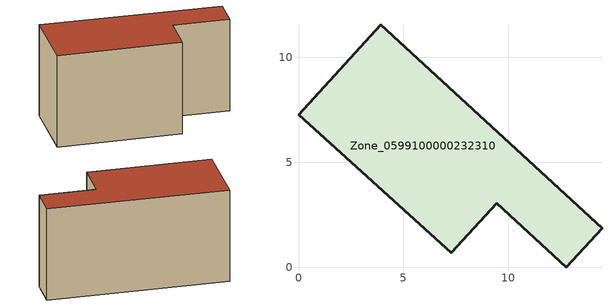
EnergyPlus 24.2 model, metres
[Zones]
Zone_0599100000232310
 floor ground (C_G): 0,7.27 3.93,11.56 14.47,1.85 12.77,0 9.46,3.04 7.29,0.68 z0
 wall outside (C_F): 3.93,11.56 0,7.27 7.29,0.68 9.46,3.04 12.77,0 14.47,1.85 3.93,11.56 z0:7.67
 roof outside (C_R): 14.47,1.85 3.93,11.56 0,7.27 7.29,0.68 9.46,3.04 12.77,0 z7.67
[BUILDING]
Pand.0599100000232310: North Axis=0; Terrain=City; Loads Convergence Tolerance Value=0.04; Temperature Convergence Tolerance Value=0.4; Solar Distribution=FullExterior; Maximum Number of Warmup Days=25; Minimum Number of Warmup Days=1
[Site:Location]
Rotterdam.The.Hague.AP_ZH_NLD Design_Conditions: Latitude=51.96; Longitude=4.45; Time Zone=1; Elevation=-4.5
[SITE:GROUNDTEMPERATURE:BUILDINGSURFACE]
18, 18, 18, 18, 18, 18, 18, 18, 18, 18, 18, 18
[MATERIAL] Thermal Absorptance=0.9; Solar Absorptance=0.7; Visible Absorptance=0.7
Name | Roughness | Thickness | Conductivity | Density | Specific Heat
G.TI.1975-1991 | MediumSmooth | 0.15 | 0.288461 | 540 | 1210
F.TI.1975-1991 | Rough | 0.3 | 0.230769 | 1920 | 840
R.TI.1975-1991 | MediumRough | 0.2 | 0.153846 | 1500 | 1000
[CONSTRUCTION]
C_G: G.TI.1975-1991
C_F: F.TI.1975-1991
C_R: R.TI.1975-1991
[ZONE]
Zone_0599100000232310: Type=1; Multiplier=1; Ceiling Height=Autocalculate; Volume=Autocalculate; Floor Area=autocalculate; Part of Total Floor Area=Yes
[ZONEINFILTRATION:DESIGNFLOWRATE]
Infil_Zone_0599100000232310: Zone or ZoneList or Space or SpaceList=Zone_0599100000232310; Schedule=AlwaysOn; Design Flow Rate Calculation Method=Flow/Area; Flow Rate per Floor Area=0.003; Constant Term Coefficient=1; Temperature Term Coefficient=0; Velocity Term Coefficient=0; Velocity Squared Term Coefficient=0
[HVACTEMPLATE:ZONE:IDEALLOADSAIRSYSTEM]
Zone_0599100000232310: Maximum Heating Supply Air Temperature=50; Minimum Cooling Supply Air Temperature=13; Maximum Heating Supply Air Humidity Ratio=0.0156; Minimum Cooling Supply Air Humidity Ratio=0.0077; Heating Limit=NoLimit; Cooling Limit=NoLimit; Dehumidification Control Type=ConstantSensibleHeatRatio; Cooling Sensible Heat Ratio=0.7; Dehumidification Setpoint=60; Humidification Control Type=None; Humidification Setpoint=30; Outdoor Air Method=None; Outdoor Air Flow Rate per Person=0.00944; Outdoor Air Flow Rate per Zone Floor Area=0; Outdoor Air Flow Rate per Zone=0; Demand Controlled Ventilation Type=None; Outdoor Air Economizer Type=NoEconomizer; Heat Recovery Type=None; Sensible Heat Recovery Effectiveness=0.7; Latent Heat Recovery Effectiveness=0.65
[ZONECONTROL:THERMOSTAT]
ThermostatControl_Zone_0599100000232310: Zone or ZoneList=Zone_0599100000232310; Control Type Schedule=DualSetpointControlType; Control 1=Thermostat_Zone_0599100000232310; Temperature Difference Between Cutout And Setpoint=0
[THERMOSTATSETPOINT:DUALSETPOINT]
Thermostat_Zone_0599100000232310: Heating Setpoint Temperature Schedule=HeatingSetpoint_Zone_0599100000232310; Cooling Setpoint Temperature Schedule=CoolingSetpoint_Zone_0599100000232310
[SCHEDULE:COMPACT]
HeatingSetpoint_Zone_0599100000232310: Through: 12/31, For: AllDays, Until: 24:00, 21
CoolingSetpoint_Zone_0599100000232310: Through: 12/31, For: AllDays, Until: 24:00, 24
DualSetpointControlType: Through: 12/31, For: AllDays, Until: 24:00, 4
AlwaysOn: Through: 12/31, For: AllDays, Until: 24:00, 1
